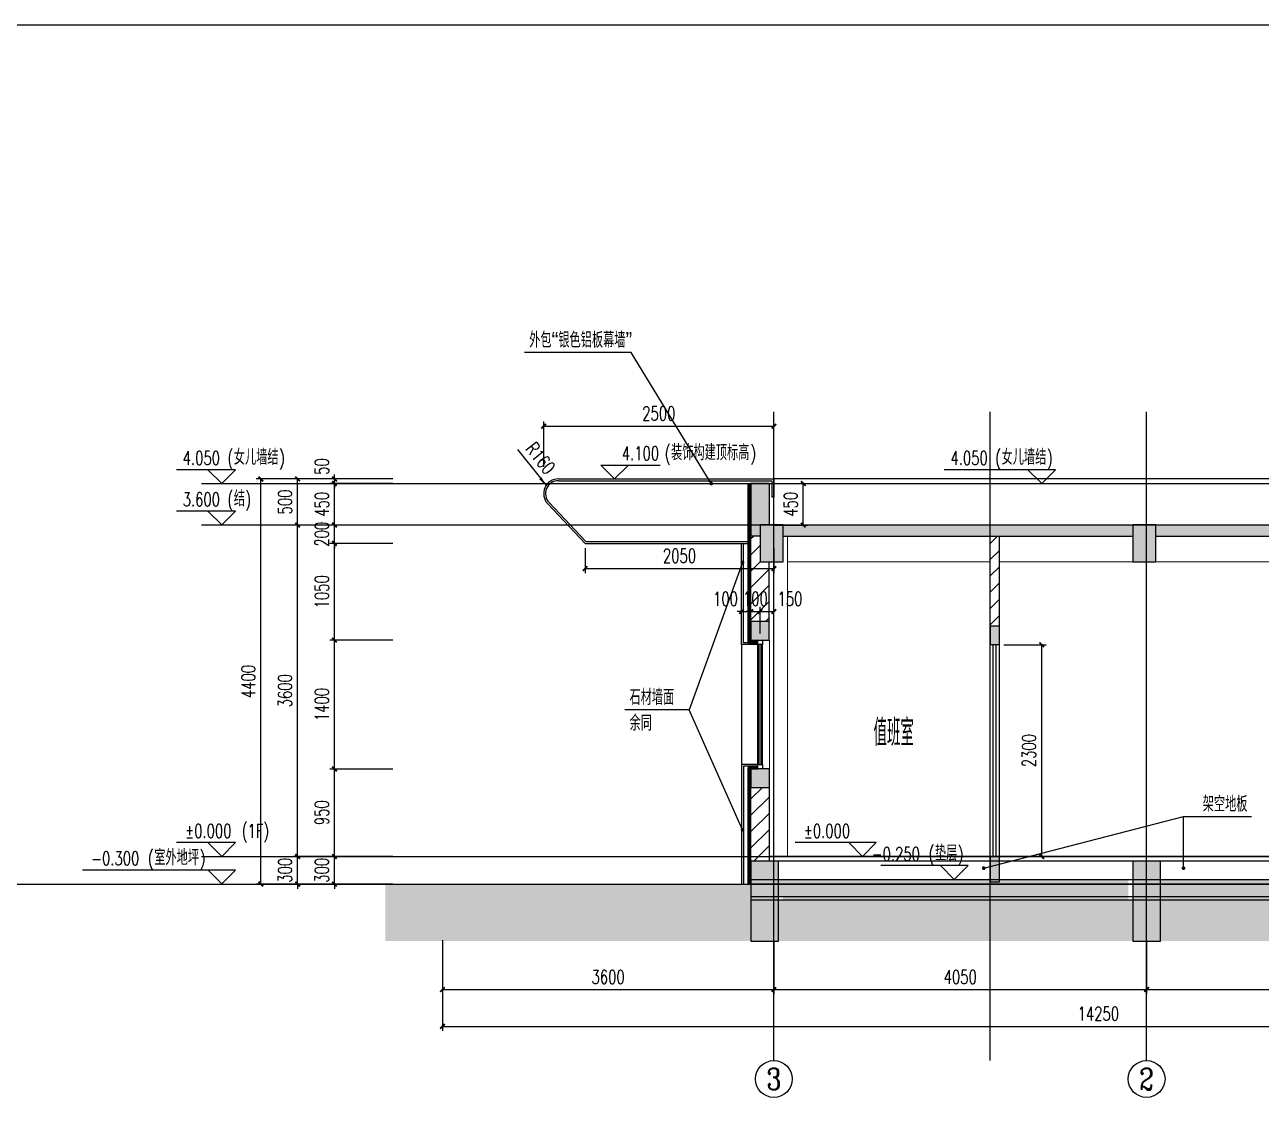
# Model space of a CAD drawing. Extents: x -4210259 to 293730, y -7499 to 868879.
# Drawn here: x -2301928 to -2288495, y 514416 to 526270 of the extents above; entities that cross this region are included whole.
import ezdxf
from ezdxf.enums import TextEntityAlignment as Align

# ---------------------------------------------------------------- set-up
doc = ezdxf.new("R2010")
doc.units = 0
doc.header["$LTSCALE"] = 1000
doc.header["$MEASUREMENT"] = 0
doc.linetypes.add('DOTE', pattern=[2.42, 2, -0.2, 0.02, -0.2])
doc.layers.get('Defpoints').update_dxf_attribs({"color": 210})
for name, color, linetype in [('A-AXIS-D', 1, 'Continuous'), ('A-AXIS-DOTE', 14, 'DOTE'), ('A-AXIS-DP', 126, 'Continuous'), ('A-AXIS-ELEV', 4, 'Continuous'), ('A-COLS', 6, 'Continuous'), ('A-CURTAIN', 134, 'Continuous'), ('A-HATCH-1', 252, 'Continuous'), ('A-HATCH-2', 251, 'Continuous'), ('A-LIN-V', 9, 'Continuous'), ('A-SFCE', 30, 'Continuous'), ('A-TEXT', 61, 'Continuous'), ('A-WINDOW', 140, 'Continuous'), ('AS-COLN', 6, 'Continuous'), ('AS-WALL', 40, 'Continuous'), ('DIM_SYMB', 3, 'Continuous'), ('PUB_HATCH', 8, 'Continuous'), ('PUB_TEXT', 7, 'Continuous'), ('建-尺寸', 3, 'Continuous')]:
    doc.layers.add(name, color=color, linetype=linetype)
doc.layers.add('A-WALL-HATCH', color=8, linetype='Continuous', lineweight=13)
doc.styles.add('_TCH_AXIS', font='COMPLEX', dxfattribs={"bigfont": 'GBCBIG'})
doc.styles.add('_TCH_DIM', font='SIMPLEX', dxfattribs={"bigfont": 'GBCBIG'})
doc.styles.add('_TCH_DIM_T3', font='SIMPLEX', dxfattribs={"width": 0.705882, "bigfont": 'GBCBIG'})
doc.styles.add('_TCH_SPACE', font='SIMPLEX', dxfattribs={"height": 5, "bigfont": 'GBCBIG'})
doc.styles.add('A-DIM', font='SIMPLEX', dxfattribs={"bigfont": 'GBCBIG'})
doc.dimstyles.new('_TCH_ARCH&&50', dxfattribs={"dimtxt": 148.75, "dimasz": 50, "dimexe": 50, "dimexo": 50, "dimgap": 63.125, "dimtad": 1, "dimdec": 0, "dimzin": 0, "dimdsep": 46, "dimtxsty": '_TCH_DIM_T3', "dimblk": 'ARCHTICK', "dimcen": 0.09, "dimclrt": 7, "dimazin": 2, "dimtfac": 1, "dimtdec": 0, "dimtix": 1, "dimtmove": 2, "dimatfit": 3, "dimfxl": 0, "dimtolj": 1, "dimtzin": 0, "dimarcsym": 0})
pattern_1 = [(45, (0, 89.76), (-88.388383, 88.388383), [])]

# ---------------------------------------------------------------- blocks, each defined once
blk = doc.blocks.new('_ArchTick')
at = {"color": 0, "linetype": 'ByBlock', "const_width": 0.4}
blk.add_lwpolyline([(-0.5, -0.5), (0.5, 0.5)], dxfattribs=at)
blk = doc.blocks.new('*D611')
at = {"layer": 'A-AXIS-DP', "color": 0, "lineweight": -2}
for p, q in [((-2295840, 520587), (-2295840, 520314)), ((-2293790, 520587), (-2293790, 520314)), ((-2295840, 520364), (-2293790, 520364))]:
    blk.add_line(p, q, dxfattribs=at)
at = {"layer": 'Defpoints', "color": 0}
for p in [(-2295840, 520637), (-2293790, 520637), (-2293790, 520364)]:
    blk.add_point(p, dxfattribs=at)
at = {"layer": 'A-AXIS-DP', "color": 0, "lineweight": -2, "xscale": 50, "yscale": 50, "zscale": 50, "rotation": 180}
blk.add_blockref('_ArchTick', (-2295840, 520364), dxfattribs=at)
at = {"layer": 'A-AXIS-DP', "color": 0, "lineweight": -2, "xscale": 50, "yscale": 50, "zscale": 50}
blk.add_blockref('_ArchTick', (-2293790, 520364), dxfattribs=at)
at = {"layer": 'A-AXIS-DP', "color": 7, "insert": (-2294815, 520502), "char_height": 148.8, "attachment_point": 5, "style": '_TCH_DIM_T3'}
blk.add_mtext('\\A1;2050', dxfattribs=at)
blk = doc.blocks.new('*D613')
at = {"layer": 'A-AXIS-DP', "color": 0, "lineweight": -2}
for p, q in [((-2293940, 519657), (-2293940, 519947)), ((-2293940, 519897), (-2293790, 519897)), ((-2293790, 519657), (-2293790, 519947))]:
    blk.add_line(p, q, dxfattribs=at)
at = {"layer": 'Defpoints', "color": 0}
for p in [(-2293790, 519897), (-2293940, 519607), (-2293790, 519607)]:
    blk.add_point(p, dxfattribs=at)
at = {"layer": 'A-AXIS-DP', "color": 0, "lineweight": -2, "xscale": 50, "yscale": 50, "zscale": 50, "rotation": 180}
blk.add_blockref('_ArchTick', (-2293940, 519897), dxfattribs=at)
at = {"layer": 'A-AXIS-DP', "color": 0, "lineweight": -2, "xscale": 50, "yscale": 50, "zscale": 50}
blk.add_blockref('_ArchTick', (-2293790, 519897), dxfattribs=at)
at = {"layer": 'A-AXIS-DP', "color": 7, "insert": (-2293615, 520035), "char_height": 148.8, "attachment_point": 5, "style": '_TCH_DIM_T3'}
blk.add_mtext('\\A1;150', dxfattribs=at)
blk = doc.blocks.new('*D614')
at = {"layer": 'A-AXIS-DP', "color": 0, "lineweight": -2}
for p, q in [((-2294040, 519897), (-2294090, 519897)), ((-2294040, 519657), (-2294040, 519947)), ((-2294040, 519897), (-2293940, 519897)), ((-2293940, 519657), (-2293940, 519947)), ((-2293940, 519897), (-2293890, 519897))]:
    blk.add_line(p, q, dxfattribs=at)
at = {"layer": 'Defpoints', "color": 0}
for p in [(-2293940, 519897), (-2294040, 519607), (-2293940, 519607)]:
    blk.add_point(p, dxfattribs=at)
at = {"layer": 'A-AXIS-DP', "color": 0, "lineweight": -2, "xscale": 50, "yscale": 50, "zscale": 50}
blk.add_blockref('_ArchTick', (-2294040, 519897), dxfattribs=at)
at = {"layer": 'A-AXIS-DP', "color": 0, "lineweight": -2, "xscale": 50, "yscale": 50, "zscale": 50, "rotation": 180}
blk.add_blockref('_ArchTick', (-2293940, 519897), dxfattribs=at)
at = {"layer": 'A-AXIS-DP', "color": 7, "insert": (-2293990, 520035), "char_height": 148.8, "attachment_point": 5, "style": '_TCH_DIM_T3'}
blk.add_mtext('\\A1;100', dxfattribs=at)
blk = doc.blocks.new('*D615')
at = {"layer": 'A-AXIS-DP', "color": 0, "lineweight": -2}
for p, q in [((-2294140, 519897), (-2294190, 519897)), ((-2294140, 519657), (-2294140, 519947)), ((-2294140, 519897), (-2294040, 519897)), ((-2294040, 519657), (-2294040, 519947)), ((-2294040, 519897), (-2293990, 519897))]:
    blk.add_line(p, q, dxfattribs=at)
at = {"layer": 'Defpoints', "color": 0}
for p in [(-2294040, 519897), (-2294140, 519607), (-2294040, 519607)]:
    blk.add_point(p, dxfattribs=at)
at = {"layer": 'A-AXIS-DP', "color": 0, "lineweight": -2, "xscale": 50, "yscale": 50, "zscale": 50}
blk.add_blockref('_ArchTick', (-2294140, 519897), dxfattribs=at)
at = {"layer": 'A-AXIS-DP', "color": 0, "lineweight": -2, "xscale": 50, "yscale": 50, "zscale": 50, "rotation": 180}
blk.add_blockref('_ArchTick', (-2294040, 519897), dxfattribs=at)
at = {"layer": 'A-AXIS-DP', "color": 7, "insert": (-2294315, 520035), "char_height": 148.8, "attachment_point": 5, "style": '_TCH_DIM_T3'}
blk.add_mtext('\\A1;100', dxfattribs=at)
blk = doc.blocks.new('*D616')
at = {"layer": 'A-AXIS-DP', "color": 0, "lineweight": -2}
for p, q in [((-2291290, 519537), (-2290830, 519537)), ((-2290880, 517237), (-2290880, 519537)), ((-2291290, 517237), (-2290830, 517237))]:
    blk.add_line(p, q, dxfattribs=at)
at = {"layer": 'Defpoints', "color": 0}
for p in [(-2291340, 519537), (-2290880, 519537), (-2291340, 517237)]:
    blk.add_point(p, dxfattribs=at)
at = {"layer": 'A-AXIS-DP', "color": 0, "lineweight": -2, "xscale": 50, "yscale": 50, "zscale": 50}
for p, rotation in [((-2290880, 519537), 90), ((-2290880, 517237), 270)]:
    blk.add_blockref('_ArchTick', p, dxfattribs=dict(at, rotation=rotation))
at = {"layer": 'A-AXIS-DP', "color": 7, "insert": (-2291018, 518387), "char_height": 148.8, "attachment_point": 5, "rotation": 90, "style": '_TCH_DIM_T3'}
blk.add_mtext('\\A1;2300', dxfattribs=at)
blk = doc.blocks.new('*D617')
at = {"layer": 'A-AXIS-DP', "color": 0, "lineweight": -2}
for p, q in [((-2296290, 521470), (-2296290, 521960)), ((-2296290, 521910), (-2293790, 521910)), ((-2293790, 521470), (-2293790, 521960))]:
    blk.add_line(p, q, dxfattribs=at)
at = {"layer": 'Defpoints', "color": 0}
for p in [(-2293790, 521910), (-2296290, 521420), (-2293790, 521420)]:
    blk.add_point(p, dxfattribs=at)
at = {"layer": 'A-AXIS-DP', "color": 0, "lineweight": -2, "xscale": 50, "yscale": 50, "zscale": 50, "rotation": 180}
blk.add_blockref('_ArchTick', (-2296290, 521910), dxfattribs=at)
at = {"layer": 'A-AXIS-DP', "color": 0, "lineweight": -2, "xscale": 50, "yscale": 50, "zscale": 50}
blk.add_blockref('_ArchTick', (-2293790, 521910), dxfattribs=at)
at = {"layer": 'A-AXIS-DP', "color": 7, "insert": (-2295040, 522048), "char_height": 148.8, "attachment_point": 5, "style": '_TCH_DIM_T3'}
blk.add_mtext('\\A1;2500', dxfattribs=at)
blk = doc.blocks.new('*D618')
at = {"layer": 'A-AXIS-DP', "color": 0, "lineweight": -2}
for p, q in [((-2297930, 521337), (-2298613, 521337)), ((-2298563, 521337), (-2298563, 521387)), ((-2298563, 521287), (-2298563, 521337)), ((-2297930, 521287), (-2298613, 521287)), ((-2298563, 521287), (-2298563, 521237))]:
    blk.add_line(p, q, dxfattribs=at)
at = {"layer": 'Defpoints', "color": 0}
for p in [(-2298563, 521337), (-2297880, 521337), (-2297880, 521287)]:
    blk.add_point(p, dxfattribs=at)
at = {"layer": 'A-AXIS-DP', "color": 0, "lineweight": -2, "xscale": 50, "yscale": 50, "zscale": 50}
for p, rotation in [((-2298563, 521337), 270), ((-2298563, 521287), 90)]:
    blk.add_blockref('_ArchTick', p, dxfattribs=dict(at, rotation=rotation))
at = {"layer": 'A-AXIS-DP', "color": 7, "insert": (-2298700, 521472), "char_height": 148.8, "attachment_point": 5, "rotation": 90, "style": '_TCH_DIM_T3'}
blk.add_mtext('\\A1;50', dxfattribs=at)
blk = doc.blocks.new('*D619')
at = {"layer": 'A-AXIS-DP', "color": 0, "lineweight": -2}
for p, q in [((-2297930, 521287), (-2298613, 521287)), ((-2298563, 520837), (-2298563, 521287)), ((-2297930, 520837), (-2298613, 520837))]:
    blk.add_line(p, q, dxfattribs=at)
at = {"layer": 'Defpoints', "color": 0}
for p in [(-2298563, 521287), (-2297880, 521287), (-2297880, 520837)]:
    blk.add_point(p, dxfattribs=at)
at = {"layer": 'A-AXIS-DP', "color": 0, "lineweight": -2, "xscale": 50, "yscale": 50, "zscale": 50}
for p, rotation in [((-2298563, 521287), 90), ((-2298563, 520837), 270)]:
    blk.add_blockref('_ArchTick', p, dxfattribs=dict(at, rotation=rotation))
at = {"layer": 'A-AXIS-DP', "color": 7, "insert": (-2298700, 521062), "char_height": 148.8, "attachment_point": 5, "rotation": 90, "style": '_TCH_DIM_T3'}
blk.add_mtext('\\A1;450', dxfattribs=at)
blk = doc.blocks.new('*D620')
at = {"layer": 'A-AXIS-DP', "color": 0, "lineweight": -2}
for p, q in [((-2297930, 520837), (-2298613, 520837)), ((-2298563, 520837), (-2298563, 520887)), ((-2298563, 520637), (-2298563, 520837)), ((-2297930, 520637), (-2298613, 520637)), ((-2298563, 520637), (-2298563, 520587))]:
    blk.add_line(p, q, dxfattribs=at)
at = {"layer": 'Defpoints', "color": 0}
for p in [(-2298563, 520837), (-2297880, 520837), (-2297880, 520637)]:
    blk.add_point(p, dxfattribs=at)
at = {"layer": 'A-AXIS-DP', "color": 0, "lineweight": -2, "xscale": 50, "yscale": 50, "zscale": 50}
for p, rotation in [((-2298563, 520837), 270), ((-2298563, 520637), 90)]:
    blk.add_blockref('_ArchTick', p, dxfattribs=dict(at, rotation=rotation))
at = {"layer": 'A-AXIS-DP', "color": 7, "insert": (-2298700, 520737), "char_height": 148.8, "attachment_point": 5, "rotation": 90, "style": '_TCH_DIM_T3'}
blk.add_mtext('\\A1;200', dxfattribs=at)
blk = doc.blocks.new('*D621')
at = {"layer": 'A-AXIS-DP', "color": 0, "lineweight": -2}
for p, q in [((-2297930, 520637), (-2298613, 520637)), ((-2298563, 519587), (-2298563, 520637)), ((-2297930, 519587), (-2298613, 519587))]:
    blk.add_line(p, q, dxfattribs=at)
at = {"layer": 'Defpoints', "color": 0}
for p in [(-2298563, 520637), (-2297880, 520637), (-2297880, 519587)]:
    blk.add_point(p, dxfattribs=at)
at = {"layer": 'A-AXIS-DP', "color": 0, "lineweight": -2, "xscale": 50, "yscale": 50, "zscale": 50}
for p, rotation in [((-2298563, 520637), 90), ((-2298563, 519587), 270)]:
    blk.add_blockref('_ArchTick', p, dxfattribs=dict(at, rotation=rotation))
at = {"layer": 'A-AXIS-DP', "color": 7, "insert": (-2298700, 520112), "char_height": 148.8, "attachment_point": 5, "rotation": 90, "style": '_TCH_DIM_T3'}
blk.add_mtext('\\A1;1050', dxfattribs=at)
blk = doc.blocks.new('*D622')
at = {"layer": 'A-AXIS-DP', "color": 0, "lineweight": -2}
for p, q in [((-2297930, 519587), (-2298613, 519587)), ((-2298563, 518187), (-2298563, 519587)), ((-2297930, 518187), (-2298613, 518187))]:
    blk.add_line(p, q, dxfattribs=at)
at = {"layer": 'Defpoints', "color": 0}
for p in [(-2298563, 519587), (-2297880, 519587), (-2297880, 518187)]:
    blk.add_point(p, dxfattribs=at)
at = {"layer": 'A-AXIS-DP', "color": 0, "lineweight": -2, "xscale": 50, "yscale": 50, "zscale": 50}
for p, rotation in [((-2298563, 519587), 90), ((-2298563, 518187), 270)]:
    blk.add_blockref('_ArchTick', p, dxfattribs=dict(at, rotation=rotation))
at = {"layer": 'A-AXIS-DP', "color": 7, "insert": (-2298700, 518887), "char_height": 148.8, "attachment_point": 5, "rotation": 90, "style": '_TCH_DIM_T3'}
blk.add_mtext('\\A1;1400', dxfattribs=at)
blk = doc.blocks.new('*D623')
at = {"layer": 'A-AXIS-DP', "color": 0, "lineweight": -2}
for p, q in [((-2297930, 518187), (-2298613, 518187)), ((-2298563, 517237), (-2298563, 518187)), ((-2297930, 517237), (-2298613, 517237))]:
    blk.add_line(p, q, dxfattribs=at)
at = {"layer": 'Defpoints', "color": 0}
for p in [(-2298563, 518187), (-2297880, 518187), (-2297880, 517237)]:
    blk.add_point(p, dxfattribs=at)
at = {"layer": 'A-AXIS-DP', "color": 0, "lineweight": -2, "xscale": 50, "yscale": 50, "zscale": 50}
for p, rotation in [((-2298563, 518187), 90), ((-2298563, 517237), 270)]:
    blk.add_blockref('_ArchTick', p, dxfattribs=dict(at, rotation=rotation))
at = {"layer": 'A-AXIS-DP', "color": 7, "insert": (-2298700, 517712), "char_height": 148.8, "attachment_point": 5, "rotation": 90, "style": '_TCH_DIM_T3'}
blk.add_mtext('\\A1;950', dxfattribs=at)
blk = doc.blocks.new('*D624')
at = {"layer": 'A-AXIS-DP', "color": 0, "lineweight": -2}
for p, q in [((-2298563, 517237), (-2298563, 517287)), ((-2297930, 517237), (-2298613, 517237)), ((-2298563, 516937), (-2298563, 517237)), ((-2297930, 516937), (-2298613, 516937)), ((-2298563, 516937), (-2298563, 516887))]:
    blk.add_line(p, q, dxfattribs=at)
at = {"layer": 'Defpoints', "color": 0}
for p in [(-2298563, 517237), (-2297880, 517237), (-2297880, 516937)]:
    blk.add_point(p, dxfattribs=at)
at = {"layer": 'A-AXIS-DP', "color": 0, "lineweight": -2, "xscale": 50, "yscale": 50, "zscale": 50}
for p, rotation in [((-2298563, 517237), 270), ((-2298563, 516937), 90)]:
    blk.add_blockref('_ArchTick', p, dxfattribs=dict(at, rotation=rotation))
at = {"layer": 'A-AXIS-DP', "color": 7, "insert": (-2298700, 517087), "char_height": 148.8, "attachment_point": 5, "rotation": 90, "style": '_TCH_DIM_T3'}
blk.add_mtext('\\A1;300', dxfattribs=at)
blk = doc.blocks.new('*D625')
at = {"layer": 'A-AXIS-D', "color": 0, "lineweight": -2}
for p, q in [((-2298977, 521337), (-2299413, 521337)), ((-2299363, 516937), (-2299363, 521337)), ((-2298977, 516937), (-2299413, 516937))]:
    blk.add_line(p, q, dxfattribs=at)
at = {"layer": 'Defpoints', "color": 0}
for p in [(-2299363, 521337), (-2298927, 521337), (-2298927, 516937)]:
    blk.add_point(p, dxfattribs=at)
at = {"layer": 'A-AXIS-D', "color": 0, "lineweight": -2, "xscale": 50, "yscale": 50, "zscale": 50}
for p, rotation in [((-2299363, 521337), 90), ((-2299363, 516937), 270)]:
    blk.add_blockref('_ArchTick', p, dxfattribs=dict(at, rotation=rotation))
at = {"layer": 'A-AXIS-D', "color": 7, "insert": (-2299500, 519137), "char_height": 148.8, "attachment_point": 5, "rotation": 90, "style": '_TCH_DIM_T3'}
blk.add_mtext('\\A1;4400', dxfattribs=at)
blk = doc.blocks.new('*D626')
at = {"layer": 'A-AXIS-D', "color": 0, "lineweight": -2}
for p, q in [((-2298577, 521337), (-2299013, 521337)), ((-2298963, 520837), (-2298963, 521337)), ((-2298577, 520837), (-2299013, 520837))]:
    blk.add_line(p, q, dxfattribs=at)
at = {"layer": 'Defpoints', "color": 0}
for p in [(-2298963, 521337), (-2298527, 521337), (-2298527, 520837)]:
    blk.add_point(p, dxfattribs=at)
at = {"layer": 'A-AXIS-D', "color": 0, "lineweight": -2, "xscale": 50, "yscale": 50, "zscale": 50}
for p, rotation in [((-2298963, 521337), 90), ((-2298963, 520837), 270)]:
    blk.add_blockref('_ArchTick', p, dxfattribs=dict(at, rotation=rotation))
at = {"layer": 'A-AXIS-D', "color": 7, "insert": (-2299100, 521087), "char_height": 148.8, "attachment_point": 5, "rotation": 90, "style": '_TCH_DIM_T3'}
blk.add_mtext('\\A1;500', dxfattribs=at)
blk = doc.blocks.new('*D627')
at = {"layer": 'A-AXIS-D', "color": 0, "lineweight": -2}
for p, q in [((-2298577, 520837), (-2299013, 520837)), ((-2298963, 517237), (-2298963, 520837)), ((-2298577, 517237), (-2299013, 517237))]:
    blk.add_line(p, q, dxfattribs=at)
at = {"layer": 'Defpoints', "color": 0}
for p in [(-2298963, 520837), (-2298527, 520837), (-2298527, 517237)]:
    blk.add_point(p, dxfattribs=at)
at = {"layer": 'A-AXIS-D', "color": 0, "lineweight": -2, "xscale": 50, "yscale": 50, "zscale": 50}
for p, rotation in [((-2298963, 520837), 90), ((-2298963, 517237), 270)]:
    blk.add_blockref('_ArchTick', p, dxfattribs=dict(at, rotation=rotation))
at = {"layer": 'A-AXIS-D', "color": 7, "insert": (-2299100, 519037), "char_height": 148.8, "attachment_point": 5, "rotation": 90, "style": '_TCH_DIM_T3'}
blk.add_mtext('\\A1;3600', dxfattribs=at)
blk = doc.blocks.new('*D628')
at = {"layer": 'A-AXIS-D', "color": 0, "lineweight": -2}
for p, q in [((-2298963, 517237), (-2298963, 517287)), ((-2298577, 517237), (-2299013, 517237)), ((-2298963, 516937), (-2298963, 517237)), ((-2298577, 516937), (-2299013, 516937)), ((-2298963, 516937), (-2298963, 516887))]:
    blk.add_line(p, q, dxfattribs=at)
at = {"layer": 'Defpoints', "color": 0}
for p in [(-2298963, 517237), (-2298527, 517237), (-2298527, 516937)]:
    blk.add_point(p, dxfattribs=at)
at = {"layer": 'A-AXIS-D', "color": 0, "lineweight": -2, "xscale": 50, "yscale": 50, "zscale": 50}
for p, rotation in [((-2298963, 517237), 270), ((-2298963, 516937), 90)]:
    blk.add_blockref('_ArchTick', p, dxfattribs=dict(at, rotation=rotation))
at = {"layer": 'A-AXIS-D', "color": 7, "insert": (-2299100, 517087), "char_height": 148.8, "attachment_point": 5, "rotation": 90, "style": '_TCH_DIM_T3'}
blk.add_mtext('\\A1;300', dxfattribs=at)
blk = doc.blocks.new('*D629')
at = {"layer": 'A-AXIS-D', "color": 0, "lineweight": -2}
for p, q in [((-2297390, 516327), (-2297390, 515342)), ((-2283140, 516327), (-2283140, 515342)), ((-2297390, 515392), (-2283140, 515392))]:
    blk.add_line(p, q, dxfattribs=at)
at = {"layer": 'Defpoints', "color": 0}
for p in [(-2297390, 516377), (-2283140, 516377), (-2283140, 515392)]:
    blk.add_point(p, dxfattribs=at)
at = {"layer": 'A-AXIS-D', "color": 0, "lineweight": -2, "xscale": 50, "yscale": 50, "zscale": 50, "rotation": 180}
blk.add_blockref('_ArchTick', (-2297390, 515392), dxfattribs=at)
at = {"layer": 'A-AXIS-D', "color": 0, "lineweight": -2, "xscale": 50, "yscale": 50, "zscale": 50}
blk.add_blockref('_ArchTick', (-2283140, 515392), dxfattribs=at)
at = {"layer": 'A-AXIS-D', "color": 7, "insert": (-2290265, 515529), "char_height": 148.8, "attachment_point": 5, "style": '_TCH_DIM_T3'}
blk.add_mtext('\\A1;14250', dxfattribs=at)
blk = doc.blocks.new('*D631')
at = {"layer": 'A-AXIS-D', "color": 0, "lineweight": -2}
for p, q in [((-2289740, 516327), (-2289740, 515742)), ((-2284340, 516327), (-2284340, 515742)), ((-2289740, 515792), (-2284340, 515792))]:
    blk.add_line(p, q, dxfattribs=at)
at = {"layer": 'Defpoints', "color": 0}
for p in [(-2289740, 516377), (-2284340, 516377), (-2284340, 515792)]:
    blk.add_point(p, dxfattribs=at)
at = {"layer": 'A-AXIS-D', "color": 0, "lineweight": -2, "xscale": 50, "yscale": 50, "zscale": 50, "rotation": 180}
blk.add_blockref('_ArchTick', (-2289740, 515792), dxfattribs=at)
at = {"layer": 'A-AXIS-D', "color": 0, "lineweight": -2, "xscale": 50, "yscale": 50, "zscale": 50}
blk.add_blockref('_ArchTick', (-2284340, 515792), dxfattribs=at)
at = {"layer": 'A-AXIS-D', "color": 7, "insert": (-2287040, 515929), "char_height": 148.8, "attachment_point": 5, "style": '_TCH_DIM_T3'}
blk.add_mtext('\\A1;5400', dxfattribs=at)
blk = doc.blocks.new('*D632')
at = {"layer": 'A-AXIS-D', "color": 0, "lineweight": -2}
for p, q in [((-2293790, 516327), (-2293790, 515742)), ((-2289740, 516327), (-2289740, 515742)), ((-2293790, 515792), (-2289740, 515792))]:
    blk.add_line(p, q, dxfattribs=at)
at = {"layer": 'Defpoints', "color": 0}
for p in [(-2293790, 516377), (-2289740, 516377), (-2289740, 515792)]:
    blk.add_point(p, dxfattribs=at)
at = {"layer": 'A-AXIS-D', "color": 0, "lineweight": -2, "xscale": 50, "yscale": 50, "zscale": 50, "rotation": 180}
blk.add_blockref('_ArchTick', (-2293790, 515792), dxfattribs=at)
at = {"layer": 'A-AXIS-D', "color": 0, "lineweight": -2, "xscale": 50, "yscale": 50, "zscale": 50}
blk.add_blockref('_ArchTick', (-2289740, 515792), dxfattribs=at)
at = {"layer": 'A-AXIS-D', "color": 7, "insert": (-2291765, 515929), "char_height": 148.8, "attachment_point": 5, "style": '_TCH_DIM_T3'}
blk.add_mtext('\\A1;4050', dxfattribs=at)
blk = doc.blocks.new('*D633')
at = {"layer": 'A-AXIS-D', "color": 0, "lineweight": -2}
for p, q in [((-2297390, 516327), (-2297390, 515742)), ((-2293790, 516327), (-2293790, 515742)), ((-2297390, 515792), (-2293790, 515792))]:
    blk.add_line(p, q, dxfattribs=at)
at = {"layer": 'Defpoints', "color": 0}
for p in [(-2297390, 516377), (-2293790, 516377), (-2293790, 515792)]:
    blk.add_point(p, dxfattribs=at)
at = {"layer": 'A-AXIS-D', "color": 0, "lineweight": -2, "xscale": 50, "yscale": 50, "zscale": 50, "rotation": 180}
blk.add_blockref('_ArchTick', (-2297390, 515792), dxfattribs=at)
at = {"layer": 'A-AXIS-D', "color": 0, "lineweight": -2, "xscale": 50, "yscale": 50, "zscale": 50}
blk.add_blockref('_ArchTick', (-2293790, 515792), dxfattribs=at)
at = {"layer": 'A-AXIS-D', "color": 7, "insert": (-2295590, 515929), "char_height": 148.8, "attachment_point": 5, "style": '_TCH_DIM_T3'}
blk.add_mtext('\\A1;3600', dxfattribs=at)
blk = doc.blocks.new('*D634')
at = {"layer": 'A-AXIS-DP', "color": 0, "lineweight": -2}
for p, q in [((-2293790, 521287), (-2293420, 521287)), ((-2293470, 520837), (-2293470, 521287)), ((-2293790, 520837), (-2293420, 520837))]:
    blk.add_line(p, q, dxfattribs=at)
at = {"layer": 'Defpoints', "color": 0}
for p in [(-2293840, 521287), (-2293470, 521287), (-2293840, 520837)]:
    blk.add_point(p, dxfattribs=at)
at = {"layer": 'A-AXIS-DP', "color": 0, "lineweight": -2, "xscale": 50, "yscale": 50, "zscale": 50}
for p, rotation in [((-2293470, 521287), 90), ((-2293470, 520837), 270)]:
    blk.add_blockref('_ArchTick', p, dxfattribs=dict(at, rotation=rotation))
at = {"layer": 'A-AXIS-DP', "color": 7, "insert": (-2293608, 521062), "char_height": 148.8, "attachment_point": 5, "rotation": 90, "style": '_TCH_DIM_T3'}
blk.add_mtext('\\A1;450', dxfattribs=at)
blk = doc.blocks.new('99平面图例外参$0$$LinePat$夹层保温1')
at = {"color": 0}
for p, q in [((0, 0), (96, 0)), ((0, -50), (96, -50)), ((0, -100), (96, -50)), ((96, -100), (0, -50)), ((0, -100), (96, -100)), ((0, -150), (96, -150))]:
    blk.add_line(p, q, dxfattribs=at)
blk = doc.blocks.new('_FZH')
blk.add_lwpolyline([(-0.5, -0.5), (0.5, -0.5), (0.5, 0.5), (-0.5, 0.5)], close=True)
at = {"layer": 'PUB_HATCH'}
blk.add_solid([(-0.5, -0.5), (0.5, -0.5), (-0.5, 0.5), (0.5, 0.5)], dxfattribs=at)

msp = doc.modelspace()

# ---------------------------------------------------------------- hatches: boundary and pattern name
at = {"layer": 'A-HATCH-1'}
h = msp.add_hatch(dxfattribs=at)
h.set_pattern_fill('混凝土', color=256, scale=20)
h.set_pattern_definition([(50, (-40602099763.28, -3385484342.55), (143.45203652015, -12.55042699652), [15, -165]), (355, (-40602099763.28, -3385484342.55), (-27.7502667226, 150.43842674), [12, -132]), (100.4514, (-40602099751.32, -3385484343.6), (115.7018763428, 137.8879084122), [12.748038, -140.2284224]), (46.1842, (-40602099763.28, -3385484302.55), (213.4482097251, -33.1038028658), [22.5, -247.5]), (96.6356, (-40602099745.49, -3385484305.3), (186.9325411097, 194.8235741801), [19.1220576, -210.3426]), (351.1842, (-40602099763.28, -3385484302.55), (186.9323890267, 194.8237201851), [18, -198]), (21, (-40602099743.28, -3385484312.55), (119.3814104237, -80.52377813307), [15, -165]), (326, (-40602099743.28, -3385484312.55), (48.6630663843, 145.03000900937), [12, -132]), (71.4514, (-40602099733.33, -3385484319.26), (168.0445257163, 64.506099342), [12.748038, -140.2284224]), (37.5, (-40602099763.276, -3385484342.55), (2.43197106346, 66.57877076626), [0, -130.4, 0, -134, 0, -132.5]), (7.5, (-40602099763.276, -3385484342.55), (52.61390748843, 78.88234237647), [0, -76.4, 0, -127.4, 0, -50.5]), (327.5, (-40602099807.876, -3385484342.55), (106.76448723448, -4.510974346876), [0, -50, 0, -156, 0, -207]), (317.5, (-40602099827.88, -3385484342.55), (116.63723386848, 20.02099646646), [0, -65, 0, -103.6, 0, -147])])
h.paths.add_polyline_path([(-2289640, 516797.5), (-2289640, 516987.5), (-2284540, 516987.5), (-2284540, 516797.5)])
h.paths.add_polyline_path([(-2293790, 516797.5), (-2293790, 516987.5), (-2289940, 516987.5), (-2289940, 516797.5)])
h = msp.add_hatch(dxfattribs=at)
h.set_pattern_fill('砂石碎砖', color=256, scale=10)
h.set_pattern_definition([(50, (-40602099763.276, -3385484342.55), (71.72601810687, -6.2752133697), [7.5, -82.5]), (355, (-40602099763.276, -3385484342.55), (-13.87513266396, 75.21921330899), [6, -66]), (100.4514, (-40602099757.3, -3385484343.07), (57.8509381714, 68.9439542061), [6.374019, -70.114211]), (46.1842, (-40602099763.28, -3385484322.55), (106.7241042853, -16.55190087903), [11.25, -123.75]), (96.6356, (-40602099754.38, -3385484323.93), (93.46627015755, 97.41178704382), [9.5610288, -105.1713]), (351.1842, (-40602099763.28, -3385484322.55), (93.46619451336, 97.41186009253), [9, -99]), (21, (-40602099753.276, -3385484327.55), (59.69070514017, -40.26188887982), [7.5, -82.5]), (326, (-40602099753.276, -3385484327.55), (24.33153377248, 72.51500411325), [6, -66]), (71.4514, (-40602099748.3, -3385484330.9), (84.02226285815, 32.253049671), [6.374019, -70.114211])])
h.paths.add_polyline_path([(-2289640, 516797.5), (-2284340, 516797.5), (-2284340, 516762.5), (-2289640, 516762.5)])
h.paths.add_polyline_path([(-2293690, 516797.5), (-2289940, 516797.5), (-2289940, 516762.5), (-2293690, 516762.5)])
at = {"layer": 'A-WALL-HATCH'}
h = msp.add_hatch(dxfattribs=at)
h.set_pattern_fill('夯实土壤', color=256, scale=40)
h.set_pattern_definition([(45, (-40602099716.08, -3385484292.55), (-158.9576044107, 158.9576044107), []), (45, (-40602099632.08, -3385484292.55), (-158.9576044107, 158.9576044107), []), (45, (-40602099548.08, -3385484292.55), (-158.9576044107, 158.9576044107), []), (135, (-40602099716.08, -3385484292.55), (-158.9576044107, -158.9576044107), [106, -118.8]), (135, (-40602099674.08, -3385484250.55), (-158.9576044107, -158.9576044107), [106, -118.8]), (135, (-40602099632.08, -3385484208.55), (-158.9576044107, -158.9576044107), [106, -118.8])])
h.paths.add_polyline_path([(-2284240, 516937.5), (-2282616.7, 516937.5), (-2282616.7, 516317.5), (-2284240, 516317.5)])
h.paths.add_polyline_path([(-2289590, 516762.5), (-2284540, 516762.5), (-2284540, 516477.5), (-2284540, 516317.5), (-2289590, 516317.5)])
h.paths.add_polyline_path([(-2293738.8, 516762.5), (-2289890, 516762.5), (-2289890, 516317.5), (-2293738.8, 516317.5)])
h.paths.add_polyline_path([(-2298010, 516937.5), (-2294038.8, 516937.5), (-2294038.8, 516317.5), (-2298010, 516317.5)])
at = {"layer": 'PUB_HATCH'}
for points in [[(-2293940, 520717.5), (-2293940, 520837.5), (-2293840, 520837.5), (-2293840, 521287.5), (-2294040, 521287.5), (-2294040, 520717.5)], [(-2293690, 520837.5), (-2293690, 520717.5), (-2291390, 520717.5), (-2291390, 520837.5)], [(-2289890, 520717.5), (-2289890, 520837.5), (-2291390, 520837.5), (-2291390, 520717.5)], [(-2289640, 520837.5), (-2289640, 520717.5), (-2284490, 520717.5), (-2284490, 520837.5)]]:
    msp.add_hatch(color=256, dxfattribs=at).paths.add_polyline_path(points)
h = msp.add_hatch(dxfattribs=at)
h.set_pattern_fill('普通砖', color=256, scale=50, style=0)
h.set_pattern_definition(pattern_1)
h.paths.add_polyline_path([(-2293840, 520437.5), (-2293940, 520437.5), (-2293940, 520717.5), (-2294040, 520717.5), (-2294040, 519787.5), (-2293840, 519787.5)])
h = msp.add_hatch(dxfattribs=at)
h.set_pattern_fill('普通砖', color=256, scale=50, style=0)
h.set_pattern_definition(pattern_1)
h.paths.add_polyline_path([(-2291440, 519737.5), (-2291340, 519737.5), (-2291340, 520717.5), (-2291440, 520717.5)])
h = msp.add_hatch(dxfattribs=at)
h.set_pattern_fill('普通砖', color=256, scale=50, style=0)
h.set_pattern_definition(pattern_1)
h.paths.add_polyline_path([(-2293838.8, 517987.5), (-2294038.8, 517987.5), (-2294038.8, 517187.5), (-2293838.8, 517187.5)])

# ---------------------------------------------------------------- linework, layer by layer
at = {"layer": 'A-AXIS-D'}
for centre in [(-2293790, 514820.5), (-2289740.6, 514820.5)]:
    msp.add_circle(centre, 200, dxfattribs=at)
at = {"layer": 'A-AXIS-DOTE', "ltscale": 30}
for p, q in [((-2293790, 515020.5), (-2293790, 522067.5)), ((-2291440, 515020.5), (-2291440, 522067.5)), ((-2289740, 515020.5), (-2289740, 522067.5)), ((-2300006.7, 521287.5), (-2282616.7, 521287.5)), ((-2300006.7, 520837.5), (-2282616.7, 520837.5)), ((-2300006.7, 517237.5), (-2282616.7, 517237.5))]:
    msp.add_line(p, q, dxfattribs=at)
at = {"layer": 'A-AXIS-DOTE'}
msp.add_line((-2300006.7, 516937.5), (-2282616.7, 516937.5), dxfattribs=at)
at = {"layer": 'A-AXIS-ELEV'}
for p, q in [((-2295520, 521337.5), (-2295670, 521487.5)), ((-2295670, 521487.5), (-2295026.2, 521487.5)), ((-2295520, 521337.5), (-2295370, 521487.5)), ((-2299636.7, 521437.5), (-2300280.5, 521437.5)), ((-2299786.7, 521287.5), (-2299936.7, 521437.5)), ((-2299786.7, 521287.5), (-2299636.7, 521437.5)), ((-2290730, 521437.5), (-2291940, 521437.5)), ((-2290880, 521287.5), (-2291030, 521437.5)), ((-2290880, 521287.5), (-2290730, 521437.5)), ((-2299636.7, 520987.5), (-2300280.5, 520987.5)), ((-2299786.7, 520837.5), (-2299936.7, 520987.5)), ((-2299786.7, 520837.5), (-2299636.7, 520987.5)), ((-2299636.7, 517387.5), (-2300280.5, 517387.5)), ((-2299786.7, 517237.5), (-2299936.7, 517387.5)), ((-2299786.7, 517237.5), (-2299636.7, 517387.5)), ((-2292676.7, 517387.5), (-2293560, 517387.5)), ((-2292826.7, 517237.5), (-2292976.7, 517387.5)), ((-2292826.7, 517237.5), (-2292676.7, 517387.5)), ((-2299636.6, 517089.4), (-2301300, 517089.4)), ((-2299786.6, 516939.4), (-2299936.6, 517089.4)), ((-2299786.6, 516939.4), (-2299636.6, 517089.4)), ((-2291680, 517137.5), (-2292629.1, 517137.5)), ((-2291830, 516987.5), (-2291980, 517137.5)), ((-2291830, 516987.5), (-2291680, 517137.5))]:
    msp.add_line(p, q, dxfattribs=at)
at = {"layer": 'A-COLS'}
msp.add_line((-2293940, 520717.5), (-2294040, 520717.5), dxfattribs=at)
at = {"layer": 'A-CURTAIN'}
for p, q in [((-2296246.7, 521067.7), (-2295840, 520637.5)), ((-2296232.1, 521081.4), (-2295831.4, 520657.5)), ((-2293790, 521137.5), (-2293810, 521137.5)), ((-2295831.4, 520657.5), (-2294040, 520657.5)), ((-2295840, 520637.5), (-2294040, 520637.5))]:
    msp.add_line(p, q, dxfattribs=at)
for points in [[(-2296130.2, 521337.5), (-2293790, 521337.5), (-2293790, 521137.5)], [(-2296130.2, 521317.5), (-2293810, 521317.5), (-2293810, 521137.5)], [(-2293963.8, 519537.5), (-2294140, 519537.5), (-2294140, 520637.5)], [(-2293963.8, 519557.5), (-2294120, 519557.5), (-2294120, 520637.5)], [(-2293963.8, 518237.5), (-2294140, 518237.5), (-2294140, 516937.5)], [(-2293963.8, 518217.5), (-2294120, 518217.5), (-2294120, 516937.5)]]:
    msp.add_lwpolyline(points, dxfattribs=at)
for radius in [160, 140]:
    msp.add_arc((-2296130.2, 521177.5), radius, 90, 223.31532, dxfattribs=at)
at = {"layer": 'A-LIN-V'}
msp.add_line((-2294140, 519537.5), (-2294140, 518237.5), dxfattribs=at)
msp.add_lwpolyline([(-2327650, 526270), (-2279870, 526270), (-2279870, 512410), (-2327650, 512410)], close=True, dxfattribs=at)
msp.add_lwpolyline([(-2284440, 521337.5), (-2293790, 521337.5)], dxfattribs=at)
at = {"layer": 'A-SFCE'}
for p, q in [((-2289740, 517187.5), (-2293940, 517187.5)), ((-2289740, 517237.5), (-2293838.8, 517237.5)), ((-2284440, 517237.5), (-2289790, 517237.5)), ((-2284340, 517187.5), (-2289790, 517187.5)), ((-2333566.7, 516937.5), (-2279870, 516937.5)), ((-2294040, 516987.5), (-2284440, 516987.5)), ((-2284440, 516937.5), (-2294040, 516937.5)), ((-2294040, 516937.5), (-2284440, 516937.5)), ((-2284540, 516762.5), (-2294040, 516762.5))]:
    msp.add_line(p, q, dxfattribs=at)
msp.add_lwpolyline([(-2284540, 516797.5), (-2294040, 516797.5)], dxfattribs=at)
at = {"layer": 'A-WALL-HATCH'}
for p, q in [((-2293640, 520717.5), (-2293640, 517237.5)), ((-2291440, 520437.5), (-2293640, 520437.5)), ((-2289890, 520437.5), (-2291340, 520437.5)), ((-2289640, 520437.5), (-2284640, 520437.5)), ((-2293838.8, 518187.5), (-2293838.8, 519587.5)), ((-2294140, 519537.5), (-2294140, 518237.5))]:
    msp.add_line(p, q, dxfattribs=at)
at = {"layer": 'A-WINDOW'}
for p, q in [((-2293963.8, 518237.5), (-2293963.8, 519537.5)), ((-2293948.8, 518237.5), (-2293948.8, 519537.5)), ((-2293928.8, 518237.5), (-2293928.8, 519537.5)), ((-2293913.8, 518237.5), (-2293913.8, 519537.5)), ((-2291440, 517237.5), (-2291440, 519537.5)), ((-2291406.7, 517237.5), (-2291406.7, 519537.5)), ((-2291373.3, 517237.5), (-2291373.3, 519537.5)), ((-2291340, 517237.5), (-2291340, 519537.5))]:
    msp.add_line(p, q, dxfattribs=at)
for points in [[(-2293913.8, 519537.5), (-2293963.8, 519537.5), (-2293963.8, 519587.5), (-2293913.8, 519587.5)], [(-2293913.8, 518187.5), (-2293963.8, 518187.5), (-2293963.8, 518237.5), (-2293913.8, 518237.5)]]:
    msp.add_lwpolyline(points, close=True, dxfattribs=at)
at = {"layer": 'AS-COLN'}
for p, q in [((-2294040, 521287.5), (-2294040, 520717.5)), ((-2293840, 521287.5), (-2294040, 521287.5)), ((-2293840, 521287.5), (-2293840, 520837.5)), ((-2293690, 520837.5), (-2291390, 520837.5)), ((-2291390, 520837.5), (-2289890, 520837.5)), ((-2289640, 520837.5), (-2284490, 520837.5)), ((-2293690, 520717.5), (-2291390, 520717.5)), ((-2291390, 520717.5), (-2289890, 520717.5)), ((-2289640, 520717.5), (-2284490, 520717.5))]:
    msp.add_line(p, q, dxfattribs=at)
at = {"layer": 'AS-WALL'}
for p, q in [((-2294040, 519787.5), (-2294040, 520717.5)), ((-2291440, 519737.5), (-2291440, 520717.5)), ((-2291340, 519737.5), (-2291340, 520717.5)), ((-2293840, 519787.5), (-2293840, 520437.5)), ((-2294038.8, 517187.5), (-2294038.8, 517987.5)), ((-2293838.8, 517187.5), (-2293838.8, 517987.5))]:
    msp.add_line(p, q, dxfattribs=at)
at = {"layer": 'DIM_SYMB'}
for p, q in [((-2295340, 522710), (-2296500, 522710)), ((-2294470, 521287.5), (-2295340, 522710)), ((-2294130, 520430), (-2294710, 518830)), ((-2294710, 518830), (-2295410, 518830)), ((-2294130, 517527.5), (-2294710, 518830)), ((-2291510, 517110), (-2289340, 517670)), ((-2289340, 517110), (-2289340, 517670)), ((-2289340, 517670), (-2288600, 517670))]:
    msp.add_line(p, q, dxfattribs=at)
at = {"layer": 'DIM_SYMB', "const_width": 20}
for points in [[(-2294464.8, 521278.9, 1), (-2294475.2, 521296, 1)], [(-2294126.6, 520439.4, 1), (-2294133.4, 520420.6, 1)], [(-2294125.9, 517518.3, 1), (-2294134.1, 517536.6, 1)], [(-2291519.7, 517107.5, 1), (-2291500.3, 517112.5, 1)], [(-2289340, 517100, 1), (-2289340, 517120, 1)]]:
    msp.add_lwpolyline(points, format="xyb", close=True, dxfattribs=at)
at = {"layer": '建-尺寸'}
msp.add_lwpolyline([(-2296576, 521658.5), (-2296325.9, 521344), (-2296263.6, 521265.8)], dxfattribs=at)
msp.add_lwpolyline([(-2296325.9, 521344, 33, 0, 0), (-2296263.6, 521265.8, 0, 0, 0)], format="xyseb", dxfattribs=at)

# ---------------------------------------------------------------- block references
at = {"layer": 'A-COLS', "xscale": 400, "yscale": 250, "zscale": 250, "rotation": 90}
for p in [(-2293815, 520637.5), (-2289765, 520637.5)]:
    msp.add_blockref('_FZH', p, dxfattribs=at)
at = {"layer": 'A-COLS'}
for p, xscale, yscale, zscale in [((-2293940, 519687.5), 199.9999998877756, 200.0000008141506, 200.0000008141506), ((-2293938.8, 518087.5), 199.9999998877756, 200.0000008141506, 200.0000008141506), ((-2293888.8, 516752.5), 300, 870, 870), ((-2289740, 516752.5), 300, 870, 870)]:
    msp.add_blockref('_FZH', p, dxfattribs=dict(at, xscale=xscale, yscale=yscale, zscale=zscale))
at = {"layer": 'A-HATCH-2', "yscale": 0.2, "zscale": 0.2}
for p, xscale, rotation in [((-2294070, 521268.2), 0.2002314816409753, 90), ((-2294070, 521249), 0.2002314816409753, 90), ((-2294070, 521229.8), 0.2002314816409753, 90), ((-2294070, 521210.6), 0.2002314816409753, 90), ((-2294070, 521191.3), 0.2002314816409753, 90), ((-2294070, 521172.1), 0.2002314816409753, 90), ((-2294070, 521152.9), 0.2002314816409753, 90), ((-2294070, 521133.7), 0.2002314816409753, 90), ((-2294070, 521114.5), 0.2002314816409753, 90), ((-2294070, 521095.2), 0.2002314816409753, 90), ((-2294070, 521076), 0.2002314816409753, 90), ((-2294070, 521056.8), 0.2002314816409753, 90), ((-2294070, 521037.6), 0.2002314816409753, 90), ((-2294070, 521018.3), 0.2002314816409753, 90), ((-2294070, 520999.1), 0.2002314816409753, 90), ((-2294070, 520979.9), 0.2002314816409753, 90), ((-2294070, 520960.7), 0.2002314816409753, 90), ((-2294070, 520941.5), 0.2002314816409753, 90), ((-2294070, 520922.2), 0.2002314816409753, 90), ((-2294070, 520903), 0.2002314816409753, 90), ((-2294070, 520883.8), 0.2002314816409753, 90), ((-2294070, 520864.6), 0.2002314816409753, 90), ((-2294070, 520845.3), 0.2002314816409753, 90), ((-2294070, 520826.1), 0.2002314816409753, 90), ((-2294070, 520806.9), 0.2002314816409753, 90), ((-2294070, 520787.7), 0.2002314816409753, 90), ((-2294070, 520768.5), 0.2002314816409753, 90), ((-2294070, 520749.2), 0.2002314816409753, 90), ((-2294070, 520730), 0.2002314816409753, 90), ((-2294070, 520710.8), 0.2002314816409753, 90), ((-2294070, 520691.6), 0.2002314816409753, 90), ((-2294070, 520672.3), 0.2002314816409753, 90), ((-2294070, 520653.1), 0.2002314816409753, 90), ((-2294070, 520633.9), 0.2002314816409753, 90), ((-2294070, 520614.7), 0.2002314816409753, 90), ((-2294070, 520595.5), 0.2002314816409753, 90), ((-2294070, 520576.2), 0.2002314816409753, 90), ((-2294070, 520557), 0.2002314816409753, 90), ((-2294070, 520537.8), 0.2002314816409753, 90), ((-2294070, 520518.6), 0.2002314816409753, 90), ((-2294070, 520499.3), 0.2002314816409753, 90), ((-2294070, 520480.1), 0.2002314816409753, 90), ((-2294070, 520460.9), 0.2002314816409753, 90), ((-2294070, 520441.7), 0.2002314816409753, 90), ((-2294070, 520422.5), 0.2002314816409753, 90), ((-2294070, 520403.2), 0.2002314816409753, 90), ((-2294070, 520384), 0.2002314816409753, 90), ((-2294070, 520364.8), 0.2002314816409753, 90), ((-2294070, 520345.6), 0.2002314816409753, 90), ((-2294070, 520326.3), 0.2002314816409753, 90), ((-2294070, 520307.1), 0.2002314816409753, 90), ((-2294070, 520287.9), 0.2002314816409753, 90), ((-2294070, 520268.7), 0.2002314816409753, 90), ((-2294070, 520249.5), 0.2002314816409753, 90), ((-2294070, 520230.2), 0.2002314816409753, 90), ((-2294070, 520211), 0.2002314816409753, 90), ((-2294070, 520191.8), 0.2002314816409753, 90), ((-2294070, 520172.6), 0.2002314816409753, 90), ((-2294070, 520153.3), 0.2002314816409753, 90), ((-2294070, 520134.1), 0.2002314816409753, 90), ((-2294070, 520114.9), 0.2002314816409753, 90), ((-2294070, 520095.7), 0.2002314816409753, 90), ((-2294070, 520076.5), 0.2002314816409753, 90), ((-2294070, 520057.2), 0.2002314816409753, 90), ((-2294070, 520038), 0.2002314816409753, 90), ((-2294070, 520018.8), 0.2002314816409753, 90), ((-2294070, 519999.6), 0.2002314816409753, 90), ((-2294070, 519980.3), 0.2002314816409753, 90), ((-2294070, 519961.1), 0.2002314816409753, 90), ((-2294070, 519941.9), 0.2002314816409753, 90), ((-2294070, 519922.7), 0.2002314816409753, 90), ((-2294070, 519903.5), 0.2002314816409753, 90), ((-2294070, 519884.2), 0.2002314816409753, 90), ((-2294070, 519865), 0.2002314816409753, 90), ((-2294070, 519845.8), 0.2002314816409753, 90), ((-2294070, 519826.6), 0.2002314816409753, 90), ((-2294070, 519807.3), 0.2002314816409753, 90), ((-2294070, 519788.1), 0.2002314816409753, 90), ((-2294070, 519768.9), 0.2002314816409753, 90), ((-2294070, 519749.7), 0.2002314816409753, 90), ((-2294070, 519730.5), 0.2002314816409753, 90), ((-2294070, 519711.2), 0.2002314816409753, 90), ((-2294070, 519692), 0.2002314816409753, 90), ((-2294070, 519672.8), 0.2002314816409753, 90), ((-2294070, 519653.6), 0.2002314816409753, 90), ((-2294070, 519634.3), 0.2002314816409753, 90), ((-2294070, 519615.1), 0.2002314816409753, 90), ((-2294070, 519595.9), 0.2002314816409753, 90), ((-2294070, 519576.7), 0.2002314816409753, 90), ((-2294070, 519557.5), 0.2002314816409753, 90), ((-2294070, 518187.5), -0.2213029384438288, 180), ((-2294070, 518183), 0.2027243589831626, 90), ((-2294070, 518163.5), 0.2027243589831626, 90), ((-2294070, 518144.1), 0.2027243589831626, 90), ((-2294070, 518124.6), 0.2027243589831626, 90), ((-2294070, 518105.1), 0.2027243589831626, 90), ((-2294070, 518085.7), 0.2027243589831626, 90), ((-2294048.8, 518187.5), -0.2213029384438288, 180), ((-2294027.5, 518187.5), -0.2213029384438288, 180), ((-2294006.3, 518187.5), -0.2213029384438288, 180), ((-2293985, 518187.5), -0.2213029384438288, 180), ((-2294070, 518066.2), 0.2027243589831626, 90), ((-2294070, 518046.8), 0.2027243589831626, 90), ((-2294070, 518027.3), 0.2027243589831626, 90), ((-2294070, 518007.8), 0.2027243589831626, 90), ((-2294070, 517988.4), 0.2027243589831626, 90), ((-2294070, 517968.9), 0.2027243589831626, 90), ((-2294070, 517949.5), 0.2027243589831626, 90), ((-2294070, 517930), 0.2027243589831626, 90), ((-2294070, 517910.5), 0.2027243589831626, 90), ((-2294070, 517891.1), 0.2027243589831626, 90), ((-2294070, 517871.6), 0.2027243589831626, 90), ((-2294070, 517852.1), 0.2027243589831626, 90), ((-2294070, 517832.7), 0.2027243589831626, 90), ((-2294070, 517813.2), 0.2027243589831626, 90), ((-2294070, 517793.8), 0.2027243589831626, 90), ((-2294070, 517774.3), 0.2027243589831626, 90), ((-2294070, 517754.8), 0.2027243589831626, 90), ((-2294070, 517735.4), 0.2027243589831626, 90), ((-2294070, 517715.9), 0.2027243589831626, 90), ((-2294070, 517696.5), 0.2027243589831626, 90), ((-2294070, 517677), 0.2027243589831626, 90), ((-2294070, 517657.5), 0.2027243589831626, 90), ((-2294070, 517638.1), 0.2027243589831626, 90), ((-2294070, 517618.6), 0.2027243589831626, 90), ((-2294070, 517599.1), 0.2027243589831626, 90), ((-2294070, 517579.7), 0.2027243589831626, 90), ((-2294070, 517560.2), 0.2027243589831626, 90), ((-2294070, 517540.8), 0.2027243589831626, 90), ((-2294070, 517521.3), 0.2027243589831626, 90), ((-2294070, 517501.8), 0.2027243589831626, 90), ((-2294070, 517482.4), 0.2027243589831626, 90), ((-2294070, 517462.9), 0.2027243589831626, 90), ((-2294070, 517443.5), 0.2027243589831626, 90), ((-2294070, 517424), 0.2027243589831626, 90), ((-2294070, 517404.5), 0.2027243589831626, 90), ((-2294070, 517385.1), 0.2027243589831626, 90), ((-2294070, 517365.6), 0.2027243589831626, 90), ((-2294070, 517346.1), 0.2027243589831626, 90), ((-2294070, 517326.7), 0.2027243589831626, 90), ((-2294070, 517307.2), 0.2027243589831626, 90), ((-2294070, 517287.8), 0.2027243589831626, 90), ((-2294070, 517268.3), 0.2027243589831626, 90), ((-2294070, 517248.8), 0.2027243589831626, 90), ((-2294070, 517229.4), 0.2027243589831626, 90), ((-2294070, 517209.9), 0.2027243589831626, 90), ((-2294070, 517190.5), 0.2027243589831626, 90), ((-2294070, 517171), 0.2027243589831626, 90), ((-2294070, 517151.5), 0.2027243589831626, 90), ((-2294070, 517132.1), 0.2027243589831626, 90), ((-2294070, 517112.6), 0.2027243589831626, 90), ((-2294070, 517093.1), 0.2027243589831626, 90), ((-2294070, 517073.7), 0.2027243589831626, 90), ((-2294070, 517054.2), 0.2027243589831626, 90), ((-2294070, 517034.8), 0.2027243589831626, 90), ((-2294070, 517015.3), 0.2027243589831626, 90), ((-2294070, 516995.8), 0.2027243589831626, 90), ((-2294070, 516976.4), 0.2027243589831626, 90), ((-2294070, 516956.9), 0.2027243589831626, 90), ((-2294070, 516937.5), 0.2027243589831626, 90)]:
    msp.add_blockref('99平面图例外参$0$$LinePat$夹层保温1', p, dxfattribs=dict(at, xscale=xscale, rotation=rotation))
at = {"layer": 'A-HATCH-2', "xscale": 0.2213029384700222, "yscale": 0.2, "zscale": 0.2}
for p in [(-2294070, 519587.5), (-2294048.8, 519587.5), (-2294027.5, 519587.5), (-2294006.3, 519587.5), (-2293985, 519587.5)]:
    msp.add_blockref('99平面图例外参$0$$LinePat$夹层保温1', p, dxfattribs=at)
at = {"layer": 'AS-COLN'}
for p, xscale, yscale, zscale, rotation in [((-2291390, 519637.5), 200, 100, 100, 90), ((-2291390, 517100), 274.9999999832362, 100.0000000949949, 100.0000000949949, 90.00000008149657)]:
    msp.add_blockref('_FZH', p, dxfattribs=dict(at, xscale=xscale, yscale=yscale, zscale=zscale, rotation=rotation))

# ---------------------------------------------------------------- texts
at = {"layer": 'A-TEXT', "style": '_TCH_SPACE', "width": 0.7}
msp.add_text('值班室', height=289.36, dxfattribs=at).set_placement((-2292706.5, 518437.5))
at = {"layer": 'PUB_TEXT', "style": '_TCH_DIM'}
for s, height, p in [('外包“银色铝板幕墙”', 168.79, (-2296447.5, 522762.5)), ('装饰构建顶标高', 168.79, (-2294906.2, 521540)), ('女儿墙结', 168.79, (-2299656.5, 521490)), ('女儿墙结', 168.79, (-2291316, 521490)), ('结', 168.8, (-2299656.5, 521040)), ('石材墙面', 168.79, (-2295357.5, 518882.5)), ('余同', 168.79, (-2295357.5, 518602.5)), ('架空地板', 168.79, (-2289131, 517722.5)), ('室外地坪', 168.79, (-2300520, 517141.9)), ('垫层', 168.79, (-2292040, 517190))]:
    msp.add_text(s, height=height, dxfattribs=at).set_placement(p)
at = {"layer": 'PUB_TEXT', "style": '_TCH_DIM', "width": 0.705882}
for s, height, p in [('4.050', 148.75, (-2300211.5, 521490)), ('(', 148.8, (-2299726.5, 521490)), (')', 148.8, (-2299165, 521490)), ('4.100', 148.75, (-2295441.2, 521540)), ('(', 148.8, (-2294976.2, 521540)), (')', 148.8, (-2294046.1, 521540)), ('4.050', 148.75, (-2291871, 521490)), ('(', 148.8, (-2291386, 521490)), (')', 148.8, (-2290824.5, 521490)), ('3.600', 148.75, (-2300211.5, 521040)), ('(', 148.8, (-2299726.5, 521040)), (')', 148.8, (-2299533.6, 521040)), ('%%P0.000', 148.75, (-2300185.5, 517440)), ('(1F)', 148.75, (-2299570.5, 517440)), ('%%P0.000', 148.75, (-2293465, 517440)), ('-0.300', 148.75, (-2301205, 517141.9)), ('(', 148.8, (-2300590, 517141.9)), (')', 148.8, (-2300028.5, 517141.9)), ('-0.250', 148.75, (-2292725, 517190)), ('(', 148.8, (-2292110, 517190)), (')', 148.8, (-2291794.3, 517190))]:
    msp.add_text(s, height=height, dxfattribs=at).set_placement(p)
at = {"layer": 'PUB_TEXT', "style": '_TCH_AXIS'}
for s, p, p2 in [('3', (-2293867.7, 514704), (-2293712.3, 514704)), ('2', (-2289818.3, 514704), (-2289662.9, 514704))]:
    msp.add_text(s, height=233, dxfattribs=at).set_placement(p, p2, align=Align.FIT)
at = {"layer": '建-尺寸', "color": 7, "style": 'A-DIM', "width": 0.705882}
msp.add_text('R160', height=148.75, rotation=308.50187, dxfattribs=at).set_placement((-2296495.5, 521658.6))

# ---------------------------------------------------------------- dimensions: what is measured, and where the dimension line sits
at = {"layer": 'A-AXIS-D'}
for p1, p2, distance, picture, middle in [((-2298926.7, 516937.5), (-2298926.7, 521337.5), 435.8, '*D625', (-2299500.1, 519137.5)), ((-2298526.7, 520837.5), (-2298526.7, 521337.5), 435.8, '*D626', (-2299100.1, 521087.5)), ((-2298526.7, 517237.5), (-2298526.7, 520837.5), 435.8, '*D627', (-2299100.1, 519037.5)), ((-2298526.7, 516937.5), (-2298526.7, 517237.5), 435.8, '*D628', (-2299100.1, 517087.5)), ((-2297390.2, 516377.5), (-2283139.8, 516377.5), -986, '*D629', (-2290265, 515529)), ((-2297390.2, 516377.5), (-2293790, 516377.5), -586, '*D633', (-2295590.1, 515929)), ((-2293790, 516377.5), (-2289740, 516377.5), -586, '*D632', (-2291765, 515929)), ((-2289740, 516377.5), (-2284340, 516377.5), -586, '*D631', (-2287040, 515929))]:
    dim = msp.add_aligned_dim(p1=p1, p2=p2, distance=distance, dimstyle='_TCH_ARCH&&50', dxfattribs=at)
    dim.commit()
    dim.dimension.update_dxf_attribs({"geometry": picture, "text_midpoint": middle})
at = {"layer": 'A-AXIS-DP'}
for p1, p2, distance, picture, middle in [((-2296290.2, 521420), (-2293790, 521420), 490, '*D617', (-2295040.1, 522047.5)), ((-2297880, 520837.5), (-2297880, 521287.5), 682.6, '*D619', (-2298700.1, 521062.5)), ((-2293840, 520837.5), (-2293840, 521287.5), -370, '*D634', (-2293607.5, 521062.5)), ((-2297880, 520637.5), (-2297880, 520837.5), 682.6, '*D620', (-2298700.1, 520737.5)), ((-2297880, 519587.5), (-2297880, 520637.5), 682.6, '*D621', (-2298700.1, 520112.5)), ((-2295840, 520637.5), (-2293790, 520637.5), -273.4, '*D611', (-2294815, 520501.5)), ((-2294040, 519607.5), (-2293940, 519607.5), 290, '*D614', (-2293990, 520035)), ((-2297880, 518187.5), (-2297880, 519587.5), 682.6, '*D622', (-2298700.1, 518887.5)), ((-2291340, 517237.5), (-2291340, 519537.5), -460, '*D616', (-2291017.5, 518387.5)), ((-2297880, 517237.5), (-2297880, 518187.5), 682.6, '*D623', (-2298700.1, 517712.5)), ((-2297880, 516937.5), (-2297880, 517237.5), 682.6, '*D624', (-2298700.1, 517087.5))]:
    dim = msp.add_aligned_dim(p1=p1, p2=p2, distance=distance, dimstyle='_TCH_ARCH&&50', dxfattribs=at)
    dim.commit()
    dim.dimension.update_dxf_attribs({"geometry": picture, "text_midpoint": middle})
for base, p1, p2, angle, picture, middle in [((-2298562.6, 521337.5), (-2297880, 521287.5), (-2297880, 521337.5), 90, '*D618', (-2298700.1, 521472.5)), ((-2294040, 519897.5), (-2294140, 519607.5), (-2294040, 519607.5), 0, '*D615', (-2294315, 520035)), ((-2293790, 519897.5), (-2293940, 519607.5), (-2293790, 519607.5), 0, '*D613', (-2293615, 520035))]:
    dim = msp.add_linear_dim(base=base, p1=p1, p2=p2, angle=angle, dimstyle='_TCH_ARCH&&50', dxfattribs=at)
    dim.commit()
    dim.dimension.update_dxf_attribs({"geometry": picture, "text_midpoint": middle, "dimtype": 129})

doc.saveas('drawing.dxf')
